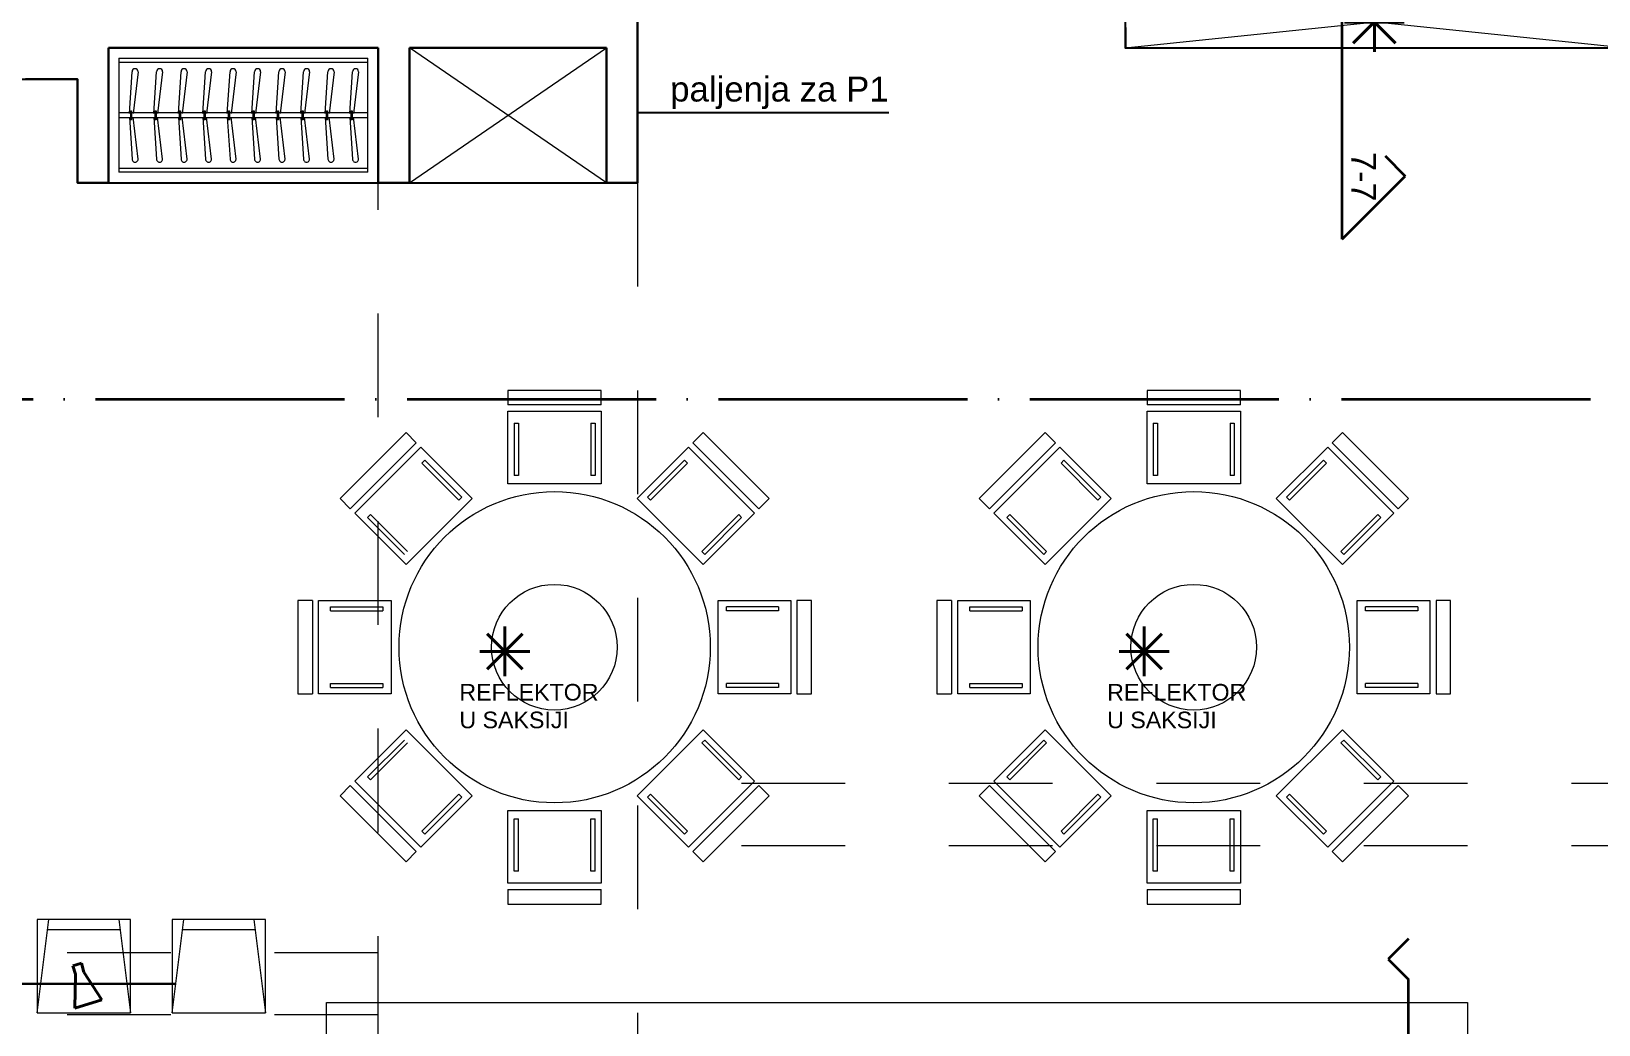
# Model space of a CAD drawing. Header units: centimetres. Extents: x -26724 to 60145, y -23645 to 6771.
# Drawn here: x -6757 to -6002, y 1808 to 2287 of the extents above; entities that cross this region are included whole.
import ezdxf

# ---------------------------------------------------------------- set-up
doc = ezdxf.new("R2010")
doc.units = ezdxf.units.CM
for name, pattern in [('ACAD_ISO04W100', [30, 24, -3, 0, -3]), ('AUSGEZOGEN', [0]), ('DALEKOVOD_VN', [5, 2.5, -2.5])]:
    doc.linetypes.add(name, pattern=pattern)
doc.layers.add('3.IZGLED 2', color=7, linetype='Continuous', lineweight=9, true_color=0x4a4a4a)
doc.layers.add('IZGLED 2', color=253, linetype='Continuous', lineweight=9, true_color=0x828282)
doc.layers.add('4.KOTE', color=88, linetype='Continuous', lineweight=15)
doc.layers.add('zid', color=7, linetype='Continuous', lineweight=40)
doc.layers.add('tekst', color=7, linetype='Continuous')
doc.layers.add('tekst @ 50', color=7, linetype='Continuous')
doc.styles.add('0.15', font='arial.ttf', dxfattribs={"height": 0.15})
doc.styles.add('Notes', font='arial.ttf', dxfattribs={"height": 3})
doc.styles.get("Standard").update_dxf_attribs({"font": 'calibri.ttf'})
doc.dimstyles.new('ja 1 50', dxfattribs={"dimtxt": 10, "dimasz": 5, "dimexe": 5, "dimexo": 5, "dimgap": 1, "dimtad": 1, "dimdec": 0, "dimtxsty": 'Standard', "dimblk": 'ARCHTICK', "dimcen": 2.5, "dimclrd": 256, "dimclrt": 7, "dimadec": 0, "dimazin": 0, "dimtfac": 1, "dimtdec": 0, "dimtix": 1, "dimtmove": 1, "dimatfit": 3, "dimldrblk": 'ARCHTICK', "dimfxl": 10, "dimfxlon": 1, "dimlwd": 0, "dimlwe": 9, "dimarcsym": 0})

# ---------------------------------------------------------------- blocks, each defined once
blk = doc.blocks.new('GTTTTTT')
at = {"layer": 'zid', "color": 1}
for p, q in [((3959.04, 2060.69), (3959.04, 2036.69)), ((3950.55, 2040.2), (3967.52, 2057.17)), ((3967.52, 2040.2), (3950.55, 2057.17)), ((3947.04, 2048.69), (3971.04, 2048.69))]:
    blk.add_line(p, q, dxfattribs=at)
blk = doc.blocks.new('sfsf')
at = {"layer": 'zid'}
for p, q in [((6629802.9, 4926719.6), (6629787.56, 4926723.97)), ((6629787.56, 4926723.97), (6629787.56, 4926710.35)), ((6629807.32, 4926719.81), (6629802.9, 4926719.6)), ((6629807.32, 4926715.42), (6629807.32, 4926719.81)), ((6629787.56, 4926710.35), (6629803.02, 4926715.42)), ((6629803.02, 4926715.42), (6629807.32, 4926715.42))]:
    blk.add_line(p, q, dxfattribs=at)
blk = doc.blocks.new('_ArchTick')
at = {"color": 0, "linetype": 'ByBlock', "const_width": 0.15}
blk.add_lwpolyline([(-0.5, -0.5), (0.5, 0.5)], dxfattribs=at)
blk = doc.blocks.new('*D2089')
at = {"layer": '4.KOTE', "color": 0, "lineweight": 9, "transparency": 16777216}
for p, q in [((-6.71, 1833.89), (-18.93, 1833.89)), ((-23.93, 1743.89), (-8.93, 1743.89))]:
    blk.add_line(p, q, dxfattribs=at)
at = {"layer": '4.KOTE', "lineweight": 0, "transparency": 16777216}
blk.add_line((-13.93, 1833.89), (-13.93, 1743.89), dxfattribs=at)
at = {"layer": 'Defpoints', "color": 0, "transparency": 16777216}
for p in [(0, 1833.89, 13.5), (-18710.07, 1743.89, 13.5), (-13.93, 1743.89)]:
    blk.add_point(p, dxfattribs=at)
at = {"layer": '4.KOTE', "lineweight": 0, "transparency": 16777216, "xscale": 5, "yscale": 5, "zscale": 5}
for p, rotation in [((-13.93, 1833.89), 90), ((-13.93, 1743.89), 270)]:
    blk.add_blockref('_ArchTick', p, dxfattribs=dict(at, rotation=rotation))
at = {"layer": '4.KOTE', "color": 7, "transparency": 16777216, "insert": (-20.05, 1788.89), "char_height": 10, "attachment_point": 5, "rotation": 90}
blk.add_mtext('90', dxfattribs=at)

msp = doc.modelspace()

# ---------------------------------------------------------------- linework, layer by layer
at = {"color": 6, "elevation": 13.5}
msp.add_lwpolyline([(-6720.1, 2298.89), (-6465.1, 2298.89), (-6230.1, 2298.89), (-6230.1, 2278.89), (-5990.1, 2278.89), (-5990.1, 2303.89), (-5265.1, 2303.89), (-5265.1, 2798.89), (-5325.1, 2798.89), (-5325.1, 2858.89), (-6720.1, 2858.89), (-6720.1, 2298.89)], dxfattribs=at)
at = {"color": 3, "elevation": 13.5}
msp.add_lwpolyline([(-7270.1, 2263.89), (-6735.1, 2263.89), (-6735.1, 2213.89), (-6720.1, 2213.89), (-6465.1, 2213.89), (-6465.1, 2298.89), (-6230.1, 2298.89), (-6230.01, 2278.89), (-5990.01, 2278.89), (-5990.1, 858.89), (-6235.1, 858.89), (-6235.1, 713.89), (-6315.1, 713.89), (-6315.1, 574.88), (-6500.1, 573.89), (-6500.1, 713.89), (-6515.1, 713.89), (-6515.1, 611.89), (-7118.01, 611.86), (-7118.01, 761.85), (-7130.01, 761.85), (-7130.01, 611.85), (-7270.01, 611.84), (-7270.01, 2263.89)], dxfattribs=at)
at = {"layer": '3.IZGLED 2'}
for p, q in [((-6575.1, 2213.89, 13.5), (-6480.1, 2278.89, 13.5)), ((-6480.1, 2213.89, 13.5), (-6575.1, 2278.89, 13.5)), ((-6590.1, 2213.89, 13.5), (-6720.1, 2213.89, 13.5)), ((-6480.1, 2213.89, 13.5), (-6575.1, 2213.89, 13.5))]:
    msp.add_line(p, q, dxfattribs=at)
at = {"layer": '3.IZGLED 2', "elevation": 13.5}
msp.add_lwpolyline([(-6615.1, 1818.89), (-6065.1, 1818.89), (-6065.1, 858.89), (-6235.1, 858.89), (-6235.1, 713.89), (-6315.1, 713.89), (-6315.1, 573.89), (-6500.1, 573.89), (-6500.1, 713.89), (-6515.1, 713.89), (-6515.09, 611.89), (-6615.1, 611.88), (-6615.1, 1818.89)], dxfattribs=at)
at = {"layer": 'IZGLED 2', "color": 5, "linetype": 'ACAD_ISO04W100', "lineweight": 35, "ltscale": 5}
for p, q in [((-6125.58, 2186.7, 13.5), (-6125.58, 2563.71, 13.5)), ((-7476.82, 2109.62), (-5093.2, 2109.62)), ((-6093.61, 883.81, 13.5), (-6093.61, 1829.99, 13.5))]:
    msp.add_line(p, q, dxfattribs=at)
at = {"layer": 'IZGLED 2'}
for p, q in [((-5990.1, 2278.89, 13.5), (-6230.1, 2303.89, 13.5)), ((-6230.1, 2278.89, 13.5), (-5990.1, 2303.89, 13.5))]:
    msp.add_line(p, q, dxfattribs=at)
at = {"layer": 'IZGLED 2', "lineweight": 30}
for p, q in [((-6465.1, 2213.89, 13.5), (-6465.1, 2298.89, 13.5)), ((-6720.1, 2213.89, 13.5), (-6720.1, 2278.89, 13.5)), ((-6720.1, 2278.89, 13.5), (-6590.1, 2278.89, 13.5)), ((-6590.1, 2278.89, 13.5), (-6590.1, 2213.89, 13.5)), ((-6575.1, 2213.89, 13.5), (-6575.1, 2278.89, 13.5)), ((-6575.1, 2278.89, 13.5), (-6480.1, 2278.89, 13.5)), ((-6480.1, 2278.89, 13.5), (-6480.1, 2213.89, 13.5)), ((-6760.1, 2263.89, 13.5), (-6735.1, 2263.89, 13.5)), ((-6735.1, 2263.89, 13.5), (-6735.1, 2213.89, 13.5)), ((-6735.1, 2213.89, 13.5), (-6720.1, 2213.89, 13.5)), ((-6590.1, 2213.89, 13.5), (-6575.1, 2213.89, 13.5)), ((-6480.1, 2213.89, 13.5), (-6465.1, 2213.89, 13.5))]:
    msp.add_line(p, q, dxfattribs=at)
at = {"layer": 'IZGLED 2', "linetype": 'AUSGEZOGEN', "lineweight": 18, "transparency": 33554687}
for p, q in [((-6715.1, 2273.89, 13.5), (-6715.1, 2218.99, 13.5)), ((-6715.1, 2273.89, 13.5), (-6595.1, 2273.89, 13.5)), ((-6595.1, 2218.99, 13.5), (-6595.1, 2273.89, 13.5)), ((-6595.1, 2271.89, 13.5), (-6715.1, 2271.89, 13.5)), ((-6710.05, 2247.26, 13.5), (-6708.76, 2267.4, 13.5)), ((-6705.82, 2267.4, 13.5), (-6708.26, 2247.26, 13.5)), ((-6698.25, 2247.26, 13.5), (-6696.95, 2267.4, 13.5)), ((-6694.02, 2267.4, 13.5), (-6696.45, 2247.26, 13.5)), ((-6686.44, 2247.26, 13.5), (-6685.15, 2267.4, 13.5)), ((-6682.22, 2267.4, 13.5), (-6684.65, 2247.26, 13.5)), ((-6674.64, 2247.26, 13.5), (-6673.35, 2267.4, 13.5)), ((-6670.41, 2267.4, 13.5), (-6672.85, 2247.26, 13.5)), ((-6662.84, 2247.26, 13.5), (-6661.54, 2267.4, 13.5)), ((-6658.61, 2267.4, 13.5), (-6661.04, 2247.26, 13.5)), ((-6651.04, 2247.26, 13.5), (-6649.74, 2267.4, 13.5)), ((-6646.81, 2267.4, 13.5), (-6649.24, 2247.26, 13.5)), ((-6639.23, 2247.26, 13.5), (-6637.94, 2267.4, 13.5)), ((-6635, 2267.4, 13.5), (-6637.44, 2247.26, 13.5)), ((-6627.43, 2247.26, 13.5), (-6626.13, 2267.4, 13.5)), ((-6623.2, 2267.4, 13.5), (-6625.63, 2247.26, 13.5)), ((-6615.63, 2247.26, 13.5), (-6614.33, 2267.4, 13.5)), ((-6611.4, 2267.4, 13.5), (-6613.83, 2247.26, 13.5)), ((-6603.82, 2247.26, 13.5), (-6602.53, 2267.4, 13.5)), ((-6599.59, 2267.4, 13.5), (-6602.03, 2247.26, 13.5)), ((-6715.1, 2247.84, 13.5), (-6595.1, 2247.84, 13.5)), ((-6715.1, 2245.34, 13.5), (-6595.1, 2245.34, 13.5)), ((-6710.05, 2245.47, 13.5), (-6708.76, 2225.33, 13.5)), ((-6709.42, 2244.24, 13.5), (-6709.42, 2248.53, 13.5)), ((-6709.42, 2248.53, 13.5), (-6708.95, 2248.53, 13.5)), ((-6708.95, 2244.24, 13.5), (-6709.42, 2244.24, 13.5)), ((-6708.95, 2248.53, 13.5), (-6708.95, 2244.24, 13.5)), ((-6705.82, 2225.33, 13.5), (-6708.26, 2245.47, 13.5)), ((-6698.25, 2245.47, 13.5), (-6696.95, 2225.33, 13.5)), ((-6697.62, 2244.24, 13.5), (-6697.62, 2248.53, 13.5)), ((-6697.62, 2248.53, 13.5), (-6697.14, 2248.53, 13.5)), ((-6697.14, 2244.24, 13.5), (-6697.62, 2244.24, 13.5)), ((-6697.14, 2248.53, 13.5), (-6697.14, 2244.24, 13.5)), ((-6694.02, 2225.33, 13.5), (-6696.45, 2245.47, 13.5)), ((-6686.44, 2245.47, 13.5), (-6685.15, 2225.33, 13.5)), ((-6685.82, 2244.24, 13.5), (-6685.82, 2248.53, 13.5)), ((-6685.82, 2248.53, 13.5), (-6685.34, 2248.53, 13.5)), ((-6685.34, 2244.24, 13.5), (-6685.82, 2244.24, 13.5)), ((-6685.34, 2248.53, 13.5), (-6685.34, 2244.24, 13.5)), ((-6682.22, 2225.33, 13.5), (-6684.65, 2245.47, 13.5)), ((-6674.64, 2245.47, 13.5), (-6673.35, 2225.33, 13.5)), ((-6674.01, 2244.24, 13.5), (-6674.01, 2248.53, 13.5)), ((-6674.01, 2248.53, 13.5), (-6673.54, 2248.53, 13.5)), ((-6673.54, 2244.24, 13.5), (-6674.01, 2244.24, 13.5)), ((-6673.54, 2248.53, 13.5), (-6673.54, 2244.24, 13.5)), ((-6670.41, 2225.33, 13.5), (-6672.85, 2245.47, 13.5)), ((-6662.84, 2245.47, 13.5), (-6661.54, 2225.33, 13.5)), ((-6662.21, 2244.24, 13.5), (-6662.21, 2248.53, 13.5)), ((-6662.21, 2248.53, 13.5), (-6661.73, 2248.53, 13.5)), ((-6661.73, 2244.24, 13.5), (-6662.21, 2244.24, 13.5)), ((-6661.73, 2248.53, 13.5), (-6661.73, 2244.24, 13.5)), ((-6658.61, 2225.33, 13.5), (-6661.04, 2245.47, 13.5)), ((-6651.04, 2245.47, 13.5), (-6649.74, 2225.33, 13.5)), ((-6650.41, 2244.24, 13.5), (-6650.41, 2248.53, 13.5)), ((-6650.41, 2248.53, 13.5), (-6649.93, 2248.53, 13.5)), ((-6649.93, 2244.24, 13.5), (-6650.41, 2244.24, 13.5)), ((-6649.93, 2248.53, 13.5), (-6649.93, 2244.24, 13.5)), ((-6646.81, 2225.33, 13.5), (-6649.24, 2245.47, 13.5)), ((-6639.23, 2245.47, 13.5), (-6637.94, 2225.33, 13.5)), ((-6638.6, 2244.24, 13.5), (-6638.6, 2248.53, 13.5)), ((-6638.6, 2248.53, 13.5), (-6638.13, 2248.53, 13.5)), ((-6638.13, 2244.24, 13.5), (-6638.6, 2244.24, 13.5)), ((-6638.13, 2248.53, 13.5), (-6638.13, 2244.24, 13.5)), ((-6635, 2225.33, 13.5), (-6637.44, 2245.47, 13.5)), ((-6627.43, 2245.47, 13.5), (-6626.13, 2225.33, 13.5)), ((-6626.8, 2244.24, 13.5), (-6626.8, 2248.53, 13.5)), ((-6626.8, 2248.53, 13.5), (-6626.32, 2248.53, 13.5)), ((-6626.32, 2244.24, 13.5), (-6626.8, 2244.24, 13.5)), ((-6626.32, 2248.53, 13.5), (-6626.32, 2244.24, 13.5)), ((-6623.2, 2225.33, 13.5), (-6625.63, 2245.47, 13.5)), ((-6615.63, 2245.47, 13.5), (-6614.33, 2225.33, 13.5)), ((-6615, 2244.24, 13.5), (-6615, 2248.53, 13.5)), ((-6615, 2248.53, 13.5), (-6614.52, 2248.53, 13.5)), ((-6614.52, 2244.24, 13.5), (-6615, 2244.24, 13.5)), ((-6614.52, 2248.53, 13.5), (-6614.52, 2244.24, 13.5)), ((-6611.4, 2225.33, 13.5), (-6613.83, 2245.47, 13.5)), ((-6603.82, 2245.47, 13.5), (-6602.53, 2225.33, 13.5)), ((-6603.2, 2244.24, 13.5), (-6603.2, 2248.53, 13.5)), ((-6603.2, 2248.53, 13.5), (-6602.72, 2248.53, 13.5)), ((-6602.72, 2244.24, 13.5), (-6603.2, 2244.24, 13.5)), ((-6602.72, 2248.53, 13.5), (-6602.72, 2244.24, 13.5)), ((-6599.59, 2225.33, 13.5), (-6602.03, 2245.47, 13.5)), ((-6715.1, 2220.99, 13.5), (-6595.1, 2220.99, 13.5)), ((-6595.1, 2218.99, 13.5), (-6715.1, 2218.99, 13.5))]:
    msp.add_line(p, q, dxfattribs=at)
at = {"layer": 'IZGLED 2', "color": 5, "lineweight": 35}
for p, q in [((-6104.9, 2226.92, 13.5), (-6095.13, 2217.15, 13.5)), ((-6125.58, 2186.7, 13.5), (-6095.13, 2217.15, 13.5)), ((-6093.61, 1849.52, 13.5), (-6103.38, 1839.76, 13.5)), ((-6103.38, 1839.76, 13.5), (-6093.61, 1829.99, 13.5))]:
    msp.add_line(p, q, dxfattribs=at)
at = {"layer": 'IZGLED 2', "linetype": 'DALEKOVOD_VN', "ltscale": 20}
for p, q in [((-6590.1, 1000.89, 13.5), (-6590.1, 2213.89, 13.5)), ((-6465.1, 2213.89, 13.5), (-6465.1, 1643.89, 13.5)), ((-5265.1, 1924.39, 13.5), (-6465.1, 1924.39, 13.5)), ((-5265.1, 1894.39, 13.5), (-6465.1, 1894.39, 13.5)), ((-6590.1, 1842.89, 13.5), (-7270.08, 1842.89, 13.5)), ((-6590.1, 1812.89, 13.5), (-7270.07, 1812.89, 13.5))]:
    msp.add_line(p, q, dxfattribs=at)
at = {"layer": 'IZGLED 2', "transparency": 33554687}
for p, q in [((-6527.59, 2113.89, 13.5), (-6527.59, 2106.89, 13.5)), ((-6482.59, 2113.89, 13.5), (-6527.59, 2113.89, 13.5)), ((-6482.59, 2106.89, 13.5), (-6482.59, 2113.89, 13.5)), ((-6219.58, 2113.89, 13.5), (-6219.58, 2106.89, 13.5)), ((-6174.58, 2113.89, 13.5), (-6219.58, 2113.89, 13.5)), ((-6174.58, 2106.89, 13.5), (-6174.58, 2113.89, 13.5)), ((-6482.59, 2106.89, 13.5), (-6527.59, 2106.89, 13.5)), ((-6527.59, 2068.89, 13.5), (-6527.59, 2103.89, 13.5)), ((-6527.59, 2103.89, 13.5), (-6482.59, 2103.89, 13.5)), ((-6482.59, 2103.89, 13.5), (-6482.59, 2068.89, 13.5)), ((-6174.58, 2106.89, 13.5), (-6219.58, 2106.89, 13.5)), ((-6219.58, 2068.89, 13.5), (-6219.58, 2103.89, 13.5)), ((-6219.58, 2103.89, 13.5), (-6174.58, 2103.89, 13.5)), ((-6174.58, 2103.89, 13.5), (-6174.58, 2068.89, 13.5)), ((-6576.7, 2093.55, 13.5), (-6608.52, 2061.73, 13.5)), ((-6571.75, 2088.6, 13.5), (-6576.7, 2093.55, 13.5)), ((-6524.59, 2098.08, 13.5), (-6522.59, 2098.08, 13.5)), ((-6524.59, 2098.08, 13.5), (-6524.59, 2072.89, 13.5)), ((-6522.59, 2098.08, 13.5), (-6522.59, 2072.89, 13.5)), ((-6487.59, 2098.08, 13.5), (-6485.59, 2098.08, 13.5)), ((-6487.59, 2098.08, 13.5), (-6487.59, 2072.89, 13.5)), ((-6485.59, 2098.08, 13.5), (-6485.59, 2072.89, 13.5)), ((-6433.48, 2093.55, 13.5), (-6438.43, 2088.6, 13.5)), ((-6401.66, 2061.73, 13.5), (-6433.48, 2093.55, 13.5)), ((-6268.68, 2093.55, 13.5), (-6300.5, 2061.73, 13.5)), ((-6263.73, 2088.6, 13.5), (-6268.68, 2093.55, 13.5)), ((-6216.58, 2098.08, 13.5), (-6214.58, 2098.08, 13.5)), ((-6216.58, 2098.08, 13.5), (-6216.58, 2072.89, 13.5)), ((-6214.58, 2098.08, 13.5), (-6214.58, 2072.89, 13.5)), ((-6179.58, 2098.08, 13.5), (-6177.58, 2098.08, 13.5)), ((-6179.58, 2098.08, 13.5), (-6179.58, 2072.89, 13.5)), ((-6177.58, 2098.08, 13.5), (-6177.58, 2072.89, 13.5)), ((-6125.47, 2093.55, 13.5), (-6130.42, 2088.6, 13.5)), ((-6093.65, 2061.73, 13.5), (-6125.47, 2093.55, 13.5)), ((-6603.57, 2056.78, 13.5), (-6571.75, 2088.6, 13.5)), ((-6601.44, 2054.66, 13.5), (-6569.62, 2086.48, 13.5)), ((-6569.62, 2086.48, 13.5), (-6544.88, 2061.73, 13.5)), ((-6465.3, 2061.73, 13.5), (-6440.55, 2086.48, 13.5)), ((-6440.55, 2086.48, 13.5), (-6408.73, 2054.66, 13.5)), ((-6406.61, 2056.78, 13.5), (-6438.43, 2088.6, 13.5)), ((-6295.55, 2056.78, 13.5), (-6263.73, 2088.6, 13.5)), ((-6293.43, 2054.66, 13.5), (-6261.61, 2086.48, 13.5)), ((-6261.61, 2086.48, 13.5), (-6236.86, 2061.73, 13.5)), ((-6157.29, 2061.73, 13.5), (-6132.54, 2086.48, 13.5)), ((-6132.54, 2086.48, 13.5), (-6100.72, 2054.66, 13.5)), ((-6098.6, 2056.78, 13.5), (-6130.42, 2088.6, 13.5)), ((-6569.05, 2078.83, 13.5), (-6567.64, 2080.25, 13.5)), ((-6569.05, 2078.83, 13.5), (-6551.24, 2061.02, 13.5)), ((-6567.64, 2080.25, 13.5), (-6549.83, 2062.44, 13.5)), ((-6442.54, 2080.25, 13.5), (-6460.35, 2062.44, 13.5)), ((-6441.13, 2078.83, 13.5), (-6458.94, 2061.02, 13.5)), ((-6442.54, 2080.25, 13.5), (-6441.13, 2078.83, 13.5)), ((-6261.04, 2078.83, 13.5), (-6259.62, 2080.25, 13.5)), ((-6261.04, 2078.83, 13.5), (-6243.23, 2061.02, 13.5)), ((-6259.62, 2080.25, 13.5), (-6241.81, 2062.44, 13.5)), ((-6134.53, 2080.25, 13.5), (-6152.34, 2062.44, 13.5)), ((-6133.12, 2078.83, 13.5), (-6150.93, 2061.02, 13.5)), ((-6134.53, 2080.25, 13.5), (-6133.12, 2078.83, 13.5)), ((-6522.59, 2072.89, 13.5), (-6524.59, 2072.89, 13.5)), ((-6485.59, 2072.89, 13.5), (-6487.59, 2072.89, 13.5)), ((-6214.58, 2072.89, 13.5), (-6216.58, 2072.89, 13.5)), ((-6177.58, 2072.89, 13.5), (-6179.58, 2072.89, 13.5)), ((-6549.83, 2062.44, 13.5), (-6551.24, 2061.02, 13.5)), ((-6482.59, 2068.89, 13.5), (-6527.59, 2068.89, 13.5)), ((-6458.94, 2061.02, 13.5), (-6460.35, 2062.44, 13.5)), ((-6241.81, 2062.44, 13.5), (-6243.23, 2061.02, 13.5)), ((-6174.58, 2068.89, 13.5), (-6219.58, 2068.89, 13.5)), ((-6150.93, 2061.02, 13.5), (-6152.34, 2062.44, 13.5)), ((-6608.52, 2061.73, 13.5), (-6603.57, 2056.78, 13.5)), ((-6576.7, 2029.91, 13.5), (-6601.44, 2054.66, 13.5)), ((-6544.88, 2061.73, 13.5), (-6576.7, 2029.91, 13.5)), ((-6433.48, 2029.91, 13.5), (-6465.3, 2061.73, 13.5)), ((-6408.73, 2054.66, 13.5), (-6433.48, 2029.91, 13.5)), ((-6406.61, 2056.78, 13.5), (-6401.66, 2061.73, 13.5)), ((-6300.5, 2061.73, 13.5), (-6295.55, 2056.78, 13.5)), ((-6268.68, 2029.91, 13.5), (-6293.43, 2054.66, 13.5)), ((-6236.86, 2061.73, 13.5), (-6268.68, 2029.91, 13.5)), ((-6125.47, 2029.91, 13.5), (-6157.29, 2061.73, 13.5)), ((-6100.72, 2054.66, 13.5), (-6125.47, 2029.91, 13.5)), ((-6098.6, 2056.78, 13.5), (-6093.65, 2061.73, 13.5)), ((-6595.21, 2052.67, 13.5), (-6593.8, 2054.08, 13.5)), ((-6595.21, 2052.67, 13.5), (-6577.4, 2034.86, 13.5)), ((-6593.8, 2054.08, 13.5), (-6575.99, 2036.27, 13.5)), ((-6416.38, 2054.08, 13.5), (-6434.19, 2036.27, 13.5)), ((-6414.97, 2052.67, 13.5), (-6432.78, 2034.86, 13.5)), ((-6416.38, 2054.08, 13.5), (-6414.97, 2052.67, 13.5)), ((-6287.2, 2052.67, 13.5), (-6285.79, 2054.08, 13.5)), ((-6287.2, 2052.67, 13.5), (-6269.39, 2034.86, 13.5)), ((-6285.79, 2054.08, 13.5), (-6267.98, 2036.27, 13.5)), ((-6108.37, 2054.08, 13.5), (-6126.18, 2036.27, 13.5)), ((-6106.95, 2052.67, 13.5), (-6124.76, 2034.86, 13.5)), ((-6108.37, 2054.08, 13.5), (-6106.95, 2052.67, 13.5)), ((-6432.78, 2034.86, 13.5), (-6434.19, 2036.27, 13.5)), ((-6267.98, 2036.27, 13.5), (-6269.39, 2034.86, 13.5)), ((-6124.76, 2034.86, 13.5), (-6126.18, 2036.27, 13.5)), ((-6621.86, 2012.62, 13.5), (-6628.86, 2012.62, 13.5)), ((-6628.86, 2012.62, 13.5), (-6628.86, 1967.62, 13.5)), ((-6621.86, 2012.62, 13.5), (-6621.86, 1967.62, 13.5)), ((-6618.86, 2012.62, 13.5), (-6583.86, 2012.62, 13.5)), ((-6618.86, 1967.62, 13.5), (-6618.86, 2012.62, 13.5)), ((-6613.04, 2007.62, 13.5), (-6613.04, 2009.62, 13.5)), ((-6613.04, 2009.62, 13.5), (-6587.86, 2009.62, 13.5)), ((-6587.86, 2009.62, 13.5), (-6587.86, 2007.62, 13.5)), ((-6583.86, 2012.62, 13.5), (-6583.86, 1967.62, 13.5)), ((-6426.32, 1967.62, 13.5), (-6426.32, 2012.62, 13.5)), ((-6426.32, 2012.62, 13.5), (-6391.32, 2012.62, 13.5)), ((-6422.32, 2007.62, 13.5), (-6422.32, 2009.62, 13.5)), ((-6397.13, 2009.62, 13.5), (-6422.32, 2009.62, 13.5)), ((-6397.13, 2009.62, 13.5), (-6397.13, 2007.62, 13.5)), ((-6391.32, 2012.62, 13.5), (-6391.32, 1967.62, 13.5)), ((-6388.32, 2012.62, 13.5), (-6388.32, 1967.62, 13.5)), ((-6381.32, 2012.62, 13.5), (-6388.32, 2012.62, 13.5)), ((-6381.32, 1967.62, 13.5), (-6381.32, 2012.62, 13.5)), ((-6313.84, 2012.62, 13.5), (-6320.84, 2012.62, 13.5)), ((-6320.84, 2012.62, 13.5), (-6320.84, 1967.62, 13.5)), ((-6313.84, 2012.62, 13.5), (-6313.84, 1967.62, 13.5)), ((-6310.84, 2012.62, 13.5), (-6275.84, 2012.62, 13.5)), ((-6310.84, 1967.62, 13.5), (-6310.84, 2012.62, 13.5)), ((-6305.03, 2007.62, 13.5), (-6305.03, 2009.62, 13.5)), ((-6305.03, 2009.62, 13.5), (-6279.84, 2009.62, 13.5)), ((-6279.84, 2009.62, 13.5), (-6279.84, 2007.62, 13.5)), ((-6275.84, 2012.62, 13.5), (-6275.84, 1967.62, 13.5)), ((-6118.31, 1967.62, 13.5), (-6118.31, 2012.62, 13.5)), ((-6118.31, 2012.62, 13.5), (-6083.31, 2012.62, 13.5)), ((-6114.31, 2007.62, 13.5), (-6114.31, 2009.62, 13.5)), ((-6089.12, 2009.62, 13.5), (-6114.31, 2009.62, 13.5)), ((-6089.12, 2009.62, 13.5), (-6089.12, 2007.62, 13.5)), ((-6083.31, 2012.62, 13.5), (-6083.31, 1967.62, 13.5)), ((-6080.31, 2012.62, 13.5), (-6080.31, 1967.62, 13.5)), ((-6073.31, 2012.62, 13.5), (-6080.31, 2012.62, 13.5)), ((-6073.31, 1967.62, 13.5), (-6073.31, 2012.62, 13.5)), ((-6613.04, 2007.62, 13.5), (-6587.86, 2007.62, 13.5)), ((-6397.13, 2007.62, 13.5), (-6422.32, 2007.62, 13.5)), ((-6305.03, 2007.62, 13.5), (-6279.84, 2007.62, 13.5)), ((-6089.12, 2007.62, 13.5), (-6114.31, 2007.62, 13.5)), ((-6613.04, 1970.62, 13.5), (-6613.04, 1972.62, 13.5)), ((-6613.04, 1972.62, 13.5), (-6587.86, 1972.62, 13.5)), ((-6587.86, 1972.62, 13.5), (-6587.86, 1970.62, 13.5)), ((-6422.32, 1970.62, 13.5), (-6422.32, 1972.62, 13.5)), ((-6397.13, 1972.62, 13.5), (-6422.32, 1972.62, 13.5)), ((-6397.13, 1972.62, 13.5), (-6397.13, 1970.62, 13.5)), ((-6305.03, 1970.62, 13.5), (-6305.03, 1972.62, 13.5)), ((-6305.03, 1972.62, 13.5), (-6279.84, 1972.62, 13.5)), ((-6279.84, 1972.62, 13.5), (-6279.84, 1970.62, 13.5)), ((-6114.31, 1970.62, 13.5), (-6114.31, 1972.62, 13.5)), ((-6089.12, 1972.62, 13.5), (-6114.31, 1972.62, 13.5)), ((-6089.12, 1972.62, 13.5), (-6089.12, 1970.62, 13.5)), ((-6628.86, 1967.62, 13.5), (-6621.86, 1967.62, 13.5)), ((-6583.86, 1967.62, 13.5), (-6618.86, 1967.62, 13.5)), ((-6613.04, 1970.62, 13.5), (-6587.86, 1970.62, 13.5)), ((-6391.32, 1967.62, 13.5), (-6426.32, 1967.62, 13.5)), ((-6397.13, 1970.62, 13.5), (-6422.32, 1970.62, 13.5)), ((-6388.32, 1967.62, 13.5), (-6381.32, 1967.62, 13.5)), ((-6320.84, 1967.62, 13.5), (-6313.84, 1967.62, 13.5)), ((-6275.84, 1967.62, 13.5), (-6310.84, 1967.62, 13.5)), ((-6305.03, 1970.62, 13.5), (-6279.84, 1970.62, 13.5)), ((-6083.31, 1967.62, 13.5), (-6118.31, 1967.62, 13.5)), ((-6089.12, 1970.62, 13.5), (-6114.31, 1970.62, 13.5)), ((-6080.31, 1967.62, 13.5), (-6073.31, 1967.62, 13.5)), ((-6601.44, 1925.59, 13.5), (-6576.7, 1950.34, 13.5)), ((-6576.7, 1950.34, 13.5), (-6544.88, 1918.52, 13.5)), ((-6465.3, 1918.52, 13.5), (-6433.48, 1950.34, 13.5)), ((-6433.48, 1950.34, 13.5), (-6408.73, 1925.59, 13.5)), ((-6293.43, 1925.59, 13.5), (-6268.68, 1950.34, 13.5)), ((-6268.68, 1950.34, 13.5), (-6236.86, 1918.52, 13.5)), ((-6157.29, 1918.52, 13.5), (-6125.47, 1950.34, 13.5)), ((-6125.47, 1950.34, 13.5), (-6100.72, 1925.59, 13.5)), ((-6595.21, 1927.57, 13.5), (-6577.4, 1945.39, 13.5)), ((-6593.8, 1926.16, 13.5), (-6575.99, 1943.97, 13.5)), ((-6434.19, 1943.97, 13.5), (-6432.78, 1945.39, 13.5)), ((-6416.38, 1926.16, 13.5), (-6434.19, 1943.97, 13.5)), ((-6414.97, 1927.57, 13.5), (-6432.78, 1945.39, 13.5)), ((-6287.2, 1927.57, 13.5), (-6269.39, 1945.39, 13.5)), ((-6285.79, 1926.16, 13.5), (-6267.98, 1943.97, 13.5)), ((-6269.39, 1945.39, 13.5), (-6267.98, 1943.97, 13.5)), ((-6126.18, 1943.97, 13.5), (-6124.76, 1945.39, 13.5)), ((-6108.37, 1926.16, 13.5), (-6126.18, 1943.97, 13.5)), ((-6106.95, 1927.57, 13.5), (-6124.76, 1945.39, 13.5)), ((-6593.8, 1926.16, 13.5), (-6595.21, 1927.57, 13.5)), ((-6414.97, 1927.57, 13.5), (-6416.38, 1926.16, 13.5)), ((-6285.79, 1926.16, 13.5), (-6287.2, 1927.57, 13.5)), ((-6106.95, 1927.57, 13.5), (-6108.37, 1926.16, 13.5)), ((-6603.57, 1923.47, 13.5), (-6608.52, 1918.52, 13.5)), ((-6603.57, 1923.47, 13.5), (-6571.75, 1891.65, 13.5)), ((-6569.62, 1893.77, 13.5), (-6601.44, 1925.59, 13.5)), ((-6569.05, 1901.41, 13.5), (-6551.24, 1919.22, 13.5)), ((-6551.24, 1919.22, 13.5), (-6549.83, 1917.81, 13.5)), ((-6460.35, 1917.81, 13.5), (-6458.94, 1919.22, 13.5)), ((-6441.13, 1901.41, 13.5), (-6458.94, 1919.22, 13.5)), ((-6408.73, 1925.59, 13.5), (-6440.55, 1893.77, 13.5)), ((-6438.43, 1891.65, 13.5), (-6406.61, 1923.47, 13.5)), ((-6401.66, 1918.52, 13.5), (-6406.61, 1923.47, 13.5)), ((-6295.55, 1923.47, 13.5), (-6300.5, 1918.52, 13.5)), ((-6295.55, 1923.47, 13.5), (-6263.73, 1891.65, 13.5)), ((-6261.61, 1893.77, 13.5), (-6293.43, 1925.59, 13.5)), ((-6261.04, 1901.41, 13.5), (-6243.23, 1919.22, 13.5)), ((-6243.23, 1919.22, 13.5), (-6241.81, 1917.81, 13.5)), ((-6152.34, 1917.81, 13.5), (-6150.93, 1919.22, 13.5)), ((-6133.12, 1901.41, 13.5), (-6150.93, 1919.22, 13.5)), ((-6100.72, 1925.59, 13.5), (-6132.54, 1893.77, 13.5)), ((-6130.42, 1891.65, 13.5), (-6098.6, 1923.47, 13.5)), ((-6093.65, 1918.52, 13.5), (-6098.6, 1923.47, 13.5)), ((-6608.52, 1918.52, 13.5), (-6576.7, 1886.7, 13.5)), ((-6544.88, 1918.52, 13.5), (-6569.62, 1893.77, 13.5)), ((-6567.64, 1900, 13.5), (-6549.83, 1917.81, 13.5)), ((-6527.59, 1876.36, 13.5), (-6527.59, 1911.36, 13.5)), ((-6527.59, 1911.36, 13.5), (-6482.59, 1911.36, 13.5)), ((-6482.59, 1911.36, 13.5), (-6482.59, 1876.36, 13.5)), ((-6440.55, 1893.77, 13.5), (-6465.3, 1918.52, 13.5)), ((-6442.54, 1900, 13.5), (-6460.35, 1917.81, 13.5)), ((-6433.48, 1886.7, 13.5), (-6401.66, 1918.52, 13.5)), ((-6300.5, 1918.52, 13.5), (-6268.68, 1886.7, 13.5)), ((-6236.86, 1918.52, 13.5), (-6261.61, 1893.77, 13.5)), ((-6259.62, 1900, 13.5), (-6241.81, 1917.81, 13.5)), ((-6219.58, 1876.36, 13.5), (-6219.58, 1911.36, 13.5)), ((-6219.58, 1911.36, 13.5), (-6174.58, 1911.36, 13.5)), ((-6174.58, 1911.36, 13.5), (-6174.58, 1876.36, 13.5)), ((-6132.54, 1893.77, 13.5), (-6157.29, 1918.52, 13.5)), ((-6134.53, 1900, 13.5), (-6152.34, 1917.81, 13.5)), ((-6125.47, 1886.7, 13.5), (-6093.65, 1918.52, 13.5)), ((-6524.59, 1907.36, 13.5), (-6522.59, 1907.36, 13.5)), ((-6524.59, 1882.17, 13.5), (-6524.59, 1907.36, 13.5)), ((-6522.59, 1882.17, 13.5), (-6522.59, 1907.36, 13.5)), ((-6487.59, 1907.36, 13.5), (-6485.59, 1907.36, 13.5)), ((-6487.59, 1882.17, 13.5), (-6487.59, 1907.36, 13.5)), ((-6485.59, 1882.17, 13.5), (-6485.59, 1907.36, 13.5)), ((-6216.58, 1907.36, 13.5), (-6214.58, 1907.36, 13.5)), ((-6216.58, 1882.17, 13.5), (-6216.58, 1907.36, 13.5)), ((-6214.58, 1882.17, 13.5), (-6214.58, 1907.36, 13.5)), ((-6179.58, 1907.36, 13.5), (-6177.58, 1907.36, 13.5)), ((-6179.58, 1882.17, 13.5), (-6179.58, 1907.36, 13.5)), ((-6177.58, 1882.17, 13.5), (-6177.58, 1907.36, 13.5)), ((-6567.64, 1900, 13.5), (-6569.05, 1901.41, 13.5)), ((-6441.13, 1901.41, 13.5), (-6442.54, 1900, 13.5)), ((-6259.62, 1900, 13.5), (-6261.04, 1901.41, 13.5)), ((-6133.12, 1901.41, 13.5), (-6134.53, 1900, 13.5)), ((-6576.7, 1886.7, 13.5), (-6571.75, 1891.65, 13.5)), ((-6438.43, 1891.65, 13.5), (-6433.48, 1886.7, 13.5)), ((-6268.68, 1886.7, 13.5), (-6263.73, 1891.65, 13.5)), ((-6130.42, 1891.65, 13.5), (-6125.47, 1886.7, 13.5)), ((-6522.59, 1882.17, 13.5), (-6524.59, 1882.17, 13.5)), ((-6485.59, 1882.17, 13.5), (-6487.59, 1882.17, 13.5)), ((-6214.58, 1882.17, 13.5), (-6216.58, 1882.17, 13.5)), ((-6177.58, 1882.17, 13.5), (-6179.58, 1882.17, 13.5)), ((-6482.59, 1876.36, 13.5), (-6527.59, 1876.36, 13.5)), ((-6527.59, 1873.36, 13.5), (-6527.59, 1866.36, 13.5)), ((-6527.59, 1873.36, 13.5), (-6482.59, 1873.36, 13.5)), ((-6482.59, 1866.36, 13.5), (-6482.59, 1873.36, 13.5)), ((-6174.58, 1876.36, 13.5), (-6219.58, 1876.36, 13.5)), ((-6219.58, 1873.36, 13.5), (-6219.58, 1866.36, 13.5)), ((-6219.58, 1873.36, 13.5), (-6174.58, 1873.36, 13.5)), ((-6174.58, 1866.36, 13.5), (-6174.58, 1873.36, 13.5)), ((-6527.59, 1866.36, 13.5), (-6482.59, 1866.36, 13.5)), ((-6219.58, 1866.36, 13.5), (-6174.58, 1866.36, 13.5)), ((-6754.48, 1813.91, 13.5), (-6748.83, 1858.91, 13.5)), ((-6754.46, 1858.91, 13.5), (-6754.48, 1813.91, 13.5)), ((-6709.46, 1858.89, 13.5), (-6754.46, 1858.91, 13.5)), ((-6754.46, 1858.91, 13.5), (-6754.46, 1858.91, 13.5)), ((-6715.08, 1858.89, 13.5), (-6709.48, 1813.89, 13.5)), ((-6709.48, 1813.89, 13.5), (-6709.46, 1858.89, 13.5)), ((-6689.48, 1813.91, 13.5), (-6683.83, 1858.91, 13.5)), ((-6689.46, 1858.91, 13.5), (-6689.48, 1813.91, 13.5)), ((-6644.46, 1858.89, 13.5), (-6689.46, 1858.91, 13.5)), ((-6689.46, 1858.91, 13.5), (-6689.46, 1858.91, 13.5)), ((-6650.08, 1858.89, 13.5), (-6644.48, 1813.89, 13.5)), ((-6644.48, 1813.89, 13.5), (-6644.46, 1858.89, 13.5)), ((-6714.46, 1853.89, 13.5), (-6749.46, 1853.91, 13.5)), ((-6649.46, 1853.89, 13.5), (-6684.46, 1853.91, 13.5)), ((-6754.48, 1813.91, 13.5), (-6709.48, 1813.89, 13.5)), ((-6689.48, 1813.91, 13.5), (-6644.48, 1813.89, 13.5))]:
    msp.add_line(p, q, dxfattribs=at)
at = {"layer": 'IZGLED 2', "elevation": 13.5}
msp.add_lwpolyline([(-5990.1, 2303.89), (-6230.1, 2303.89), (-6230.1, 2278.89), (-5990.1, 2278.89), (-5990.1, 2303.89)], dxfattribs=at)
at = {"layer": 'IZGLED 2', "ltscale": 12, "elevation": 13.5}
msp.add_lwpolyline([(-6615.1, 1818.89), (-6065.1, 1818.89), (-6065.1, 858.89)], dxfattribs=at)
at = {"layer": 'IZGLED 2', "transparency": 33554687}
for centre in [(-6505.09, 1990.12, 13.5), (-6197.08, 1990.12, 13.5)]:
    msp.add_circle(centre, 75, dxfattribs=at)
at = {"layer": 'IZGLED 2', "linetype": 'AUSGEZOGEN', "lineweight": 18, "transparency": 33554687}
for centre in [(-6505.23, 1990.12, 13.5), (-6197.08, 1990.12, 13.5)]:
    msp.add_circle(centre, 30.28, dxfattribs=at)
for centre, start, end in [((-6707.29, 2267.4, 13.5), 0.00007, 180.00007), ((-6695.49, 2267.4, 13.5), 0.00007, 180.00007), ((-6683.68, 2267.4, 13.5), 0.00007, 180.00007), ((-6671.88, 2267.4, 13.5), 0.00007, 180.00007), ((-6660.08, 2267.4, 13.5), 0.00007, 180.00007), ((-6648.27, 2267.4, 13.5), 0.00007, 180.00007), ((-6636.47, 2267.4, 13.5), 0.00007, 180.00007), ((-6624.67, 2267.4, 13.5), 0.00007, 180.00007), ((-6612.86, 2267.4, 13.5), 0.00007, 180.00007), ((-6601.06, 2267.4, 13.5), 0.00007, 180.00007), ((-6707.29, 2225.33, 13.5), 180.00007, 0.00007), ((-6695.49, 2225.33, 13.5), 180.00007, 0.00007), ((-6683.68, 2225.33, 13.5), 180.00007, 0.00007), ((-6671.88, 2225.33, 13.5), 180.00007, 0.00007), ((-6660.08, 2225.33, 13.5), 180.00007, 0.00007), ((-6648.27, 2225.33, 13.5), 180.00007, 0.00007), ((-6636.47, 2225.33, 13.5), 180.00007, 0.00007), ((-6624.67, 2225.33, 13.5), 180.00007, 0.00007), ((-6612.86, 2225.33, 13.5), 180.00007, 0.00007), ((-6601.06, 2225.33, 13.5), 180.00007, 0.00007)]:
    msp.add_arc(centre, 1.47, start, end, dxfattribs=at)
at = {"layer": 'tekst', "color": 7, "ltscale": 50}
msp.add_line((-6465.1, 2247.84, 54), (-6344.05, 2247.84, 54), dxfattribs=at)
at = {"layer": 'zid', "lineweight": 30}
msp.add_lwpolyline([(-7162.51, 1827.89), (-6687.51, 1827.89)], dxfattribs=at)

# ---------------------------------------------------------------- block references
at = {"xscale": 1.2, "yscale": 1.2, "zscale": 1.2}
msp.add_blockref('GTTTTTT', (-10860.86, -167.05, 13.5), dxfattribs=at)
for p in [(-10488.15, -60.61, 13.5), (-10180, -60.61, 13.5)]:
    msp.add_blockref('GTTTTTT', p)
at = {"layer": 'zid', "xscale": -1, "rotation": 286.8434847676639}
msp.add_blockref('sfsf', (-2801054.37, -7771107.61), dxfattribs=at)

# ---------------------------------------------------------------- texts
at = {"color": 1, "char_height": 8, "attachment_point": 1}
for insert in [(-6551.01, 1972.41), (-6238.82, 1972.41)]:
    msp.add_mtext_dynamic_manual_height_columns('{\\fArial|b0|i0|c238|p34;REFLEKTOR U SAKSIJI }', width=66.0833, gutter_width=12.5, heights=[0], dxfattribs=dict(at, insert=insert))
at = {"layer": 'IZGLED 2', "color": 5, "style": '0.15'}
msp.add_text('7-7', height=11.788, rotation=270, dxfattribs=at).set_placement((-6121.08, 2228.73, 13.5))
at = {"layer": 'tekst @ 50', "color": 7, "ltscale": 0.8, "insert": (-6449.42, 2265.08, 54), "char_height": 12, "attachment_point": 1, "style": 'Notes'}
msp.add_mtext_dynamic_manual_height_columns('paljenja za P1', width=290.6445, gutter_width=750, heights=[0], dxfattribs=at)

# ---------------------------------------------------------------- dimensions: what is measured, and where the dimension line sits
at = {"layer": '4.KOTE'}
dim = msp.add_linear_dim(base=(-13.93, 1743.89), p1=(0, 1833.89, 13.5), p2=(-18710.07, 1743.89, 13.5), angle=90, dimstyle='ja 1 50', dxfattribs=at)
dim.commit()
dim.dimension.update_dxf_attribs({"geometry": '*D2089', "text_midpoint": (-20.05, 1788.89)})

doc.saveas('drawing.dxf')
